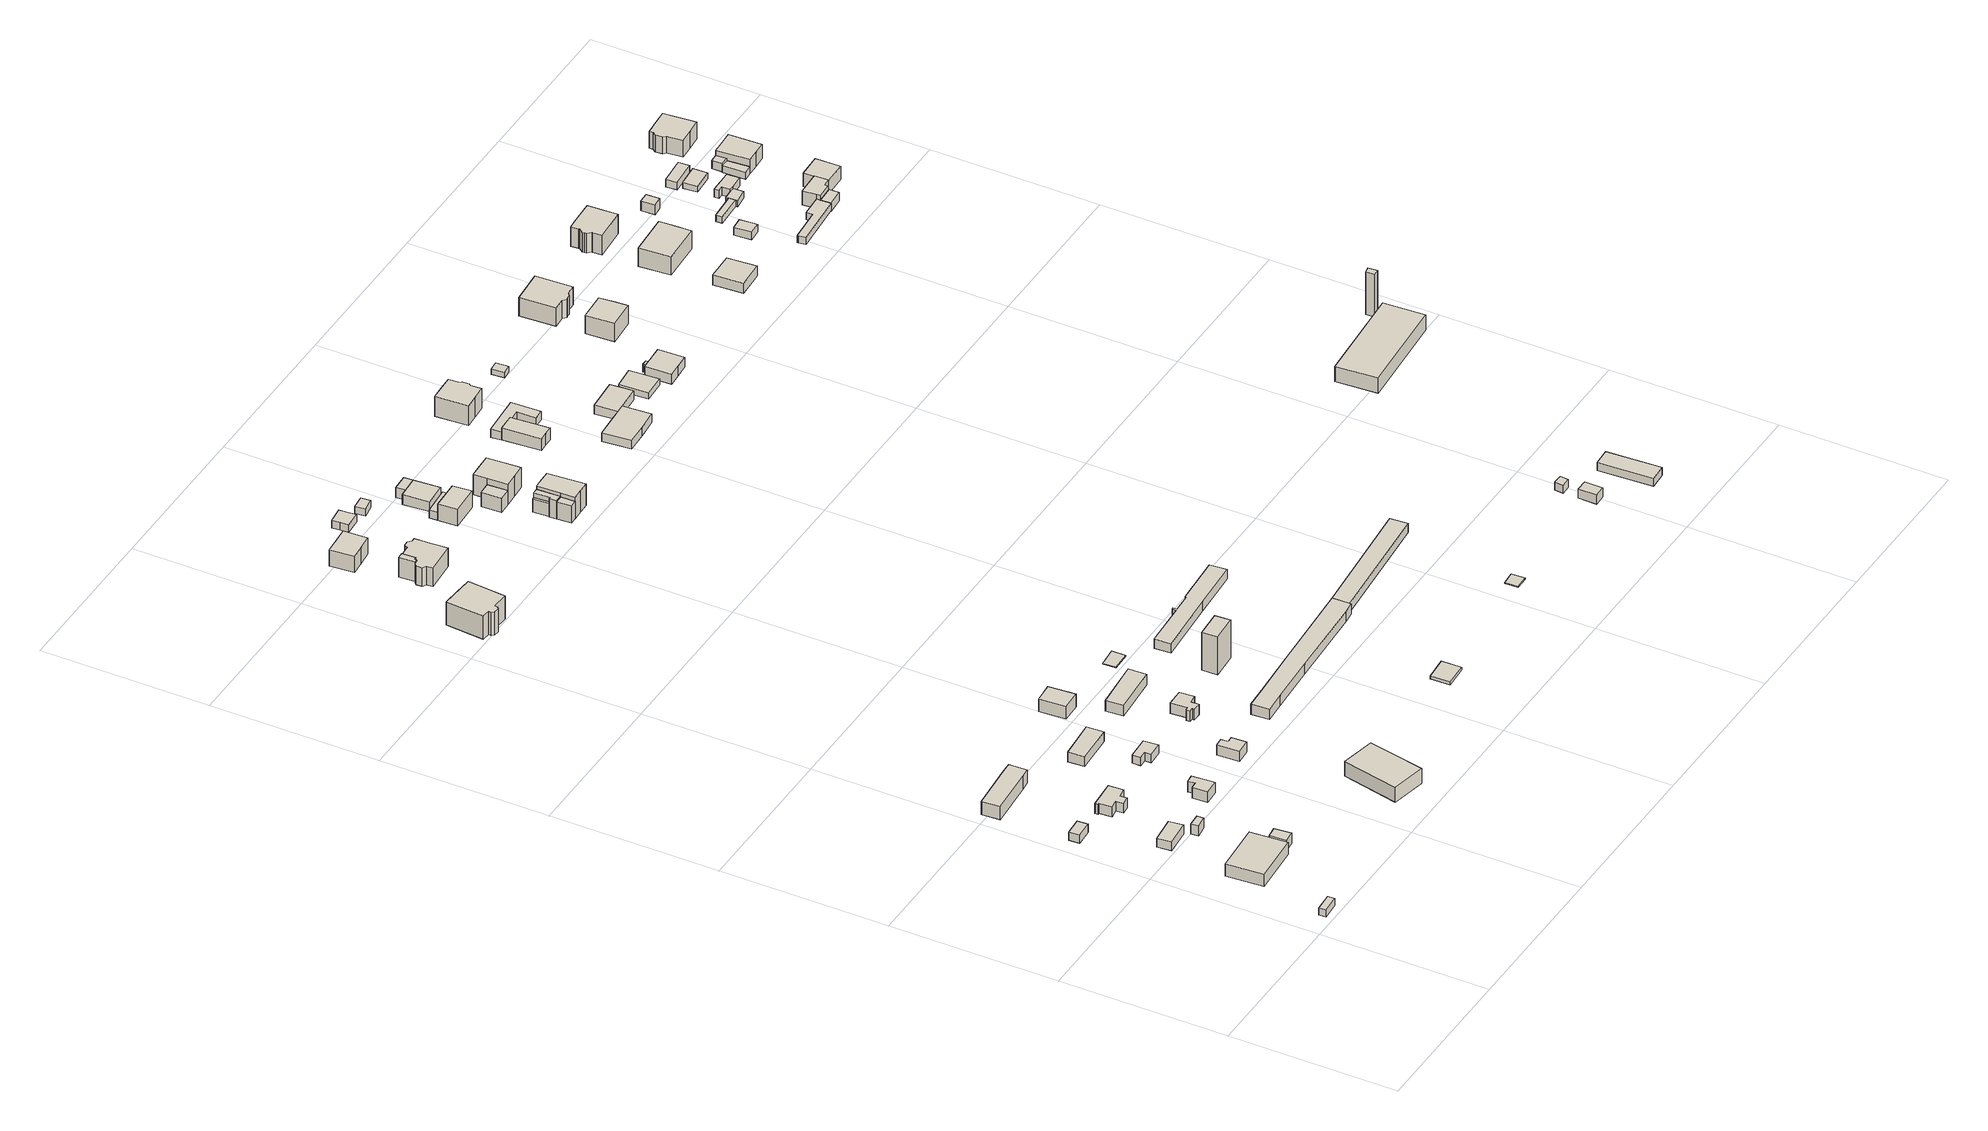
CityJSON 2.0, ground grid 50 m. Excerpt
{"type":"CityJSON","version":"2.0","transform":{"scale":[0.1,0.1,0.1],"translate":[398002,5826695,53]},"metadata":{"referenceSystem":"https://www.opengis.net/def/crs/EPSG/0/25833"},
"CityObjects":{
"building1":{"type":"Building","attributes":{"Gemeindeschluessel":"11000011","BezugspunktDach":"2200","function":"51009_1610","measuredHeight":2.29,"storeysAboveGround":0},"address":[{"country":"Germany","locality":"Berlin"}],"geometry":[{"type":"Solid","lod":"1","boundaries":[[[[0,1,2,3]],[[4,5,6,7]],[[4,7,3,2]],[[5,4,2,1]],[[6,5,1,0]],[[7,6,0,3]]]]}]},
"building2":{"type":"Building","attributes":{"Gemeindeschluessel":"11000011","BezugspunktDach":"2200","function":"31001_2143","measuredHeight":3.92,"storeysAboveGround":1},"address":[{"country":"Germany","locality":"Berlin","thoroughfareNumber":"65 (19)","thoroughfareName":"An der Margaretenhöhe"}],"geometry":[{"type":"Solid","lod":"1","boundaries":[[[[8,9,10,11]],[[12,13,14,15]],[[12,15,11,10]],[[13,12,10,9]],[[14,13,9,8]],[[15,14,8,11]]]]}]},
"building3":{"type":"Building","attributes":{"Gemeindeschluessel":"11000011","BezugspunktDach":"2200","function":"51009_1610","measuredHeight":2.66,"storeysAboveGround":0},"address":[{"country":"Germany","locality":"Berlin"}],"geometry":[{"type":"Solid","lod":"1","boundaries":[[[[16,17,18,19]],[[20,21,22,23]],[[20,23,19,18]],[[21,20,18,17]],[[22,21,17,16]],[[23,22,16,19]]]]}]},
"building4":{"type":"Building","attributes":{"Gemeindeschluessel":"11000011","BezugspunktDach":"2200","function":"31001_2000","measuredHeight":2.83,"storeysAboveGround":1},"address":[{"country":"Germany","locality":"Berlin","thoroughfareNumber":"65 (17)","thoroughfareName":"An der Margaretenhöhe"}],"geometry":[{"type":"Solid","lod":"1","boundaries":[[[[24,25,26,27]],[[28,29,30,31]],[[28,31,27,26]],[[29,28,26,25]],[[30,29,25,24]],[[31,30,24,27]]]]}]},
"building5":{"type":"Building","attributes":{"Gemeindeschluessel":"11000011","BezugspunktDach":"2200","function":"31001_2143","measuredHeight":3.33,"storeysAboveGround":1},"address":[{"country":"Germany","locality":"Berlin","thoroughfareNumber":"65 (20)","thoroughfareName":"An der Margaretenhöhe"}],"geometry":[{"type":"Solid","lod":"1","boundaries":[[[[32,33,34,35]],[[36,37,38,39]],[[36,39,35,34]],[[37,36,34,33]],[[38,37,33,32]],[[39,38,32,35]]]]}]},
"building6":{"type":"Building","attributes":{"Gemeindeschluessel":"11000011","BezugspunktDach":"2200","function":"31001_2143","measuredHeight":3.19,"storeysAboveGround":1},"address":[{"country":"Germany","locality":"Berlin","thoroughfareNumber":"65 (21)","thoroughfareName":"An der Margaretenhöhe"}],"geometry":[{"type":"Solid","lod":"1","boundaries":[[[[40,41,42,43]],[[44,45,46,47]],[[44,47,43,42]],[[45,44,42,41]],[[46,45,41,40]],[[47,46,40,43]]]]}]},
"building7":{"type":"Building","attributes":{"Gemeindeschluessel":"11000011","BezugspunktDach":"2200","function":"31001_2000","measuredHeight":5.45,"storeysAboveGround":1},"address":[{"country":"Germany","locality":"Berlin","thoroughfareNumber":"65 (10)","thoroughfareName":"An der Margaretenhöhe"}],"geometry":[{"type":"Solid","lod":"1","boundaries":[[[[48,49,50,51,52,53,54]],[[55,56,57,58,59,60,61]],[[55,61,54,53]],[[56,55,53,52]],[[57,56,52,51]],[[58,57,51,50]],[[59,58,50,49]],[[60,59,49,48]],[[61,60,48,54]]]]}]},
"building8":{"type":"Building","attributes":{"Gemeindeschluessel":"11000011","BezugspunktDach":"2200","function":"31001_2000","measuredHeight":3.28,"storeysAboveGround":1},"address":[{"country":"Germany","locality":"Berlin","thoroughfareNumber":"65 (34)","thoroughfareName":"An der Margaretenhöhe"}],"geometry":[{"type":"Solid","lod":"1","boundaries":[[[[62,63,64,65,66,67,68,69,70,71]],[[72,73,74,75,76,77,78,79,80,81]],[[72,81,71,70]],[[73,72,70,69]],[[74,73,69,68]],[[75,74,68,67]],[[76,75,67,66]],[[77,76,66,65]],[[78,77,65,64]],[[79,78,64,63]],[[80,79,63,62]],[[81,80,62,71]]]]}]},
"building9":{"type":"Building","attributes":{"Gemeindeschluessel":"11000011","BezugspunktDach":"2200","function":"31001_2000","measuredHeight":3.38,"storeysAboveGround":1},"address":[{"country":"Germany","locality":"Berlin","thoroughfareNumber":"65 (16)","thoroughfareName":"An der Margaretenhöhe"}],"geometry":[{"type":"Solid","lod":"1","boundaries":[[[[82,83,84,85,86,87]],[[88,89,90,91,92,93]],[[88,93,87,86]],[[89,88,86,85]],[[90,89,85,84]],[[91,90,84,83]],[[92,91,83,82]],[[93,92,82,87]]]]}]},
"building10":{"type":"Building","attributes":{"Gemeindeschluessel":"11000011","BezugspunktDach":"2200","function":"31001_2000","measuredHeight":3.68,"storeysAboveGround":1},"address":[{"country":"Germany","locality":"Berlin","thoroughfareNumber":"65 (11)","thoroughfareName":"An der Margaretenhöhe"}],"geometry":[{"type":"Solid","lod":"1","boundaries":[[[[94,95,96,97]],[[98,99,100,101]],[[98,101,97,96]],[[99,98,96,95]],[[100,99,95,94]],[[101,100,94,97]]]]}]},
"building11":{"type":"Building","attributes":{"Gemeindeschluessel":"11000011","BezugspunktDach":"2200","function":"31001_2000","measuredHeight":2.73,"storeysAboveGround":1},"address":[{"country":"Germany","locality":"Berlin","thoroughfareNumber":"65 (12)","thoroughfareName":"An der Margaretenhöhe"}],"geometry":[{"type":"Solid","lod":"1","boundaries":[[[[102,103,104,105,106,107]],[[108,109,110,111,112,113]],[[108,113,107,106]],[[109,108,106,105]],[[110,109,105,104]],[[111,110,104,103]],[[112,111,103,102]],[[113,112,102,107]]]]}]},
"building12":{"type":"Building","attributes":{"Gemeindeschluessel":"11000011","BezugspunktDach":"2200","function":"31001_2143","measuredHeight":4.83,"storeysAboveGround":1},"address":[{"country":"Germany","locality":"Berlin","thoroughfareNumber":"65 (24)","thoroughfareName":"An der Margaretenhöhe"}],"geometry":[{"type":"Solid","lod":"1","boundaries":[[[[114,115,116,117]],[[118,119,120,121]],[[118,121,117,116]],[[119,118,116,115]],[[120,119,115,114]],[[121,120,114,117]]]]}]},
"building13":{"type":"Building","attributes":{"Gemeindeschluessel":"11000011","BezugspunktDach":"2200","function":"31001_2000","measuredHeight":3.2,"storeysAboveGround":1},"address":[{"country":"Germany","locality":"Berlin","thoroughfareNumber":"65 (15)","thoroughfareName":"An der Margaretenhöhe"}],"geometry":[{"type":"Solid","lod":"1","boundaries":[[[[122,123,124,125,126,127]],[[128,129,130,131,132,133]],[[128,133,127,126]],[[129,128,126,125]],[[130,129,125,124]],[[131,130,124,123]],[[132,131,123,122]],[[133,132,122,127]]]]}]},
"building14":{"type":"Building","attributes":{"Gemeindeschluessel":"11000011","BezugspunktDach":"2200","function":"31001_2000","measuredHeight":4.43,"storeysAboveGround":1},"address":[{"country":"Germany","locality":"Berlin","thoroughfareNumber":"65 (9)","thoroughfareName":"An der Margaretenhöhe"}],"geometry":[{"type":"Solid","lod":"1","boundaries":[[[[134,135,136,137,138]],[[139,140,141,142,143]],[[139,143,138,137]],[[140,139,137,136]],[[141,140,136,135]],[[142,141,135,134]],[[143,142,134,138]]]]}]},
"building15":{"type":"Building","attributes":{"Gemeindeschluessel":"11000011","BezugspunktDach":"2200","function":"31001_2000","measuredHeight":3.4,"storeysAboveGround":1},"address":[{"country":"Germany","locality":"Berlin","thoroughfareNumber":"65 (7)","thoroughfareName":"An der Margaretenhöhe"}],"geometry":[{"type":"Solid","lod":"1","boundaries":[[[[144,145,146,147,148,149,150,151,152,153]],[[154,155,156,157,158,159,160,161,162,163]],[[154,163,153,152]],[[155,154,152,151]],[[156,155,151,150]],[[157,156,150,149]],[[158,157,149,148]],[[159,158,148,147]],[[160,159,147,146]],[[161,160,146,145]],[[162,161,145,144]],[[163,162,144,153]]]]}]},
"building16":{"type":"Building","attributes":{"Gemeindeschluessel":"11000011","BezugspunktDach":"2200","function":"31001_1010","measuredHeight":9.13,"storeysAboveGround":1},"address":[{"country":"Germany","locality":"Berlin","thoroughfareNumber":"28","thoroughfareName":"Astridstraße"}],"geometry":[{"type":"Solid","lod":"1","boundaries":[[[[164,165,166,167,168,169,170,171,172,173,174,175]],[[176,177,178,179,180,181,182,183,184,185,186,187]],[[176,187,175,174]],[[177,176,174,173]],[[178,177,173,172]],[[179,178,172,171]],[[180,179,171,170]],[[181,180,170,169]],[[182,181,169,168]],[[183,182,168,167]],[[184,183,167,166]],[[185,184,166,165]],[[186,185,165,164]],[[187,186,164,175]]]]}]},
"building17":{"type":"Building","attributes":{"Gemeindeschluessel":"11000011","BezugspunktDach":"2200","function":"31001_2000","measuredHeight":3.69,"storeysAboveGround":1},"address":[{"country":"Germany","locality":"Berlin","thoroughfareNumber":"65 (8)","thoroughfareName":"An der Margaretenhöhe"}],"geometry":[{"type":"Solid","lod":"1","boundaries":[[[[188,189,190,191]],[[192,193,194,195]],[[192,195,191,190]],[[193,192,190,189]],[[194,193,189,188]],[[195,194,188,191]]]]}]},
"building18":{"type":"Building","attributes":{"Gemeindeschluessel":"11000011","BezugspunktDach":"2200","function":"51009_1610","measuredHeight":6.48,"storeysAboveGround":0},"address":[{"country":"Germany","locality":"Berlin"}],"geometry":[{"type":"Solid","lod":"1","boundaries":[[[[196,197,198,199,200,201]],[[202,203,204,205,206,207]],[[202,207,201,200]],[[203,202,200,199]],[[204,203,199,198]],[[205,204,198,197]],[[206,205,197,196]],[[207,206,196,201]]]]}]},
"building19":{"type":"Building","attributes":{"Gemeindeschluessel":"11000011","BezugspunktDach":"2200","function":"31001_2000","measuredHeight":0.233,"storeysAboveGround":1},"address":[{"country":"Germany","locality":"Berlin","thoroughfareNumber":"65 (14)","thoroughfareName":"An der Margaretenhöhe"}],"geometry":[{"type":"Solid","lod":"1","boundaries":[[[[208,209,210,211]],[[212,213,214,215]],[[212,215,211,210]],[[213,212,210,209]],[[214,213,209,208]],[[215,214,208,211]]]]}]},
"building20":{"type":"Building","attributes":{"Gemeindeschluessel":"11000011","BezugspunktDach":"2200","function":"31001_1010","measuredHeight":8.65,"storeysAboveGround":1},"address":[{"country":"Germany","locality":"Berlin","thoroughfareNumber":"26","thoroughfareName":"Astridstraße"}],"geometry":[{"type":"Solid","lod":"1","boundaries":[[[[216,217,218,219,220,221,222,223,224,225,226,227,228,229,230,231,232]],[[233,206,205,204,203,202,234,235,236,237,238,239,240,241,242,243,244]],[[233,244,232,231]],[[206,233,231,230]],[[205,206,230,229]],[[204,205,229,228]],[[203,204,228,227]],[[202,203,227,226]],[[234,202,226,225]],[[235,234,225,224]],[[236,235,224,223]],[[237,236,223,222]],[[238,237,222,221]],[[239,238,221,220]],[[240,239,220,219]],[[241,240,219,218]],[[242,241,218,217]],[[243,242,217,216]],[[244,243,216,232]]]]}]},
"building21":{"type":"Building","attributes":{"Gemeindeschluessel":"11000011","BezugspunktDach":"2200","function":"31001_1010","measuredHeight":5.72,"storeysAboveGround":1},"address":[{"country":"Germany","locality":"Berlin","thoroughfareNumber":"24","thoroughfareName":"Astridstraße"}],"geometry":[{"type":"Solid","lod":"1","boundaries":[[[[245,246,247,248,249,250]],[[251,252,253,254,255,256]],[[251,256,250,249]],[[252,251,249,248]],[[253,252,248,247]],[[254,253,247,246]],[[255,254,246,245]],[[256,255,245,250]]]]}]},
"building22":{"type":"Building","attributes":{"Gemeindeschluessel":"11000011","BezugspunktDach":"2200","function":"31001_2000","measuredHeight":12.19,"storeysAboveGround":1},"address":[{"country":"Germany","locality":"Berlin","thoroughfareNumber":"65 (6)","thoroughfareName":"An der Margaretenhöhe"}],"geometry":[{"type":"Solid","lod":"1","boundaries":[[[[257,258,259,260]],[[261,262,263,264]],[[261,264,260,259]],[[262,261,259,258]],[[263,262,258,257]],[[264,263,257,260]]]]}]},
"building23":{"type":"Building","attributes":{"Gemeindeschluessel":"11000011","BezugspunktDach":"2200","function":"31001_2000","measuredHeight":3.26,"storeysAboveGround":1},"address":[{"country":"Germany","locality":"Berlin","thoroughfareNumber":"65 (2)","thoroughfareName":"An der Margaretenhöhe"}],"geometry":[{"type":"Solid","lod":"1","boundaries":[[[[265,266,267,268,269,270,271,272,273,274]],[[275,276,277,278,279,280,281,282,283,284]],[[275,284,274,273]],[[276,275,273,272]],[[277,276,272,271]],[[278,277,271,270]],[[279,278,270,269]],[[280,279,269,268]],[[281,280,268,267]],[[282,281,267,266]],[[283,282,266,265]],[[284,283,265,274]]]]}]},
"building24":{"type":"Building","attributes":{"Gemeindeschluessel":"11000011","BezugspunktDach":"2200","function":"31001_2000","measuredHeight":0.893,"storeysAboveGround":1},"address":[{"country":"Germany","locality":"Berlin","thoroughfareNumber":"65 (28)","thoroughfareName":"An der Margaretenhöhe"}],"geometry":[{"type":"Solid","lod":"1","boundaries":[[[[285,286,287,288]],[[289,290,291,292]],[[289,292,288,287]],[[290,289,287,286]],[[291,290,286,285]],[[292,291,285,288]]]]}]},
"building25":{"type":"Building","attributes":{"Gemeindeschluessel":"11000011","BezugspunktDach":"2200","function":"31001_2000","measuredHeight":2.91,"storeysAboveGround":1},"address":[{"country":"Germany","locality":"Berlin","thoroughfareNumber":"24 (1)","thoroughfareName":"Astridstraße"}],"geometry":[{"type":"Solid","lod":"1","boundaries":[[[[293,294,295,296,297,298]],[[299,300,301,302,303,304]],[[299,304,298,297]],[[300,299,297,296]],[[301,300,296,295]],[[302,301,295,294]],[[303,302,294,293]],[[304,303,293,298]]]]}]},
"building26":{"type":"Building","attributes":{"Gemeindeschluessel":"11000011","BezugspunktDach":"2200","function":"31001_2000","measuredHeight":2.97,"storeysAboveGround":1},"address":[{"country":"Germany","locality":"Berlin","thoroughfareNumber":"65 (5)","thoroughfareName":"An der Margaretenhöhe"}],"geometry":[{"type":"Solid","lod":"1","boundaries":[[[[305,306,307,308,309,310,311,312,313,314,315]],[[316,317,318,319,320,321,322,323,324,325,326]],[[316,326,315,314]],[[317,316,314,313]],[[318,317,313,312]],[[319,318,312,311]],[[320,319,311,310]],[[321,320,310,309]],[[322,321,309,308]],[[323,322,308,307]],[[324,323,307,306]],[[325,324,306,305]],[[326,325,305,315]]]]}]},
"building27":{"type":"Building","attributes":{"Gemeindeschluessel":"11000011","BezugspunktDach":"2200","function":"31001_2000","measuredHeight":2.37,"storeysAboveGround":1},"address":[{"country":"Germany","locality":"Berlin","thoroughfareNumber":"7 (1)","thoroughfareName":"Ricardastraße"}],"geometry":[{"type":"Solid","lod":"1","boundaries":[[[[327,328,329,330]],[[331,332,333,334]],[[331,334,330,329]],[[332,331,329,328]],[[333,332,328,327]],[[334,333,327,330]]]]}]},
"building28":{"type":"Building","attributes":{"Gemeindeschluessel":"11000011","BezugspunktDach":"2200","function":"31001_2463","measuredHeight":6.3,"storeysAboveGround":1},"address":[{"country":"Germany","locality":"Berlin","thoroughfareNumber":"9 (1)","thoroughfareName":"Ricardastraße"}],"geometry":[{"type":"Solid","lod":"1","boundaries":[[[[335,336,337,338]],[[339,340,341,342]],[[339,342,338,337]],[[340,339,337,336]],[[341,340,336,335]],[[342,341,335,338]]]]}]},
"building29":{"type":"Building","attributes":{"Gemeindeschluessel":"11000011","BezugspunktDach":"2200","function":"51009_1610","measuredHeight":2.48,"storeysAboveGround":0},"address":[{"country":"Germany","locality":"Berlin"}],"geometry":[{"type":"Solid","lod":"1","boundaries":[[[[343,344,345,346]],[[347,339,342,348]],[[347,348,346,345]],[[339,347,345,344]],[[342,339,344,343]],[[348,342,343,346]]]]}]},
"building30":{"type":"Building","attributes":{"Gemeindeschluessel":"11000011","BezugspunktDach":"2200","function":"51009_1610","measuredHeight":5.48,"storeysAboveGround":0},"address":[{"country":"Germany","locality":"Berlin"}],"geometry":[{"type":"Solid","lod":"1","boundaries":[[[[349,350,351,352,353]],[[354,355,356,357,358]],[[354,358,353,352]],[[355,354,352,351]],[[356,355,351,350]],[[357,356,350,349]],[[358,357,349,353]]]]}]},
"building31":{"type":"Building","attributes":{"Gemeindeschluessel":"11000011","BezugspunktDach":"2200","function":"31001_1000","measuredHeight":3.17,"storeysAboveGround":1},"address":[{"country":"Germany","locality":"Berlin","thoroughfareNumber":"7","thoroughfareName":"Ricardastraße"}],"geometry":[{"type":"Solid","lod":"1","boundaries":[[[[359,360,361,362,363]],[[364,365,366,367,368]],[[364,368,363,362]],[[365,364,362,361]],[[366,365,361,360]],[[367,366,360,359]],[[368,367,359,363]]]]}]},
"building32":{"type":"Building","attributes":{"Gemeindeschluessel":"11000011","BezugspunktDach":"2200","function":"51009_1610","measuredHeight":4.32,"storeysAboveGround":0},"address":[{"country":"Germany","locality":"Berlin"}],"geometry":[{"type":"Solid","lod":"1","boundaries":[[[[369,370,371,372]],[[373,374,375,376]],[[373,376,372,371]],[[374,373,371,370]],[[375,374,370,369]],[[376,375,369,372]]]]}]},
"building33":{"type":"Building","attributes":{"Gemeindeschluessel":"11000011","BezugspunktDach":"2200","function":"51009_1610","measuredHeight":3.17,"storeysAboveGround":0},"address":[{"country":"Germany","locality":"Berlin"}],"geometry":[{"type":"Solid","lod":"1","boundaries":[[[[362,361,377,378]],[[379,365,364,380]],[[379,380,378,377]],[[365,379,377,361]],[[364,365,361,362]],[[380,364,362,378]]]]}]},
"building34":{"type":"Building","attributes":{"Gemeindeschluessel":"11000011","function":"31001_1010"},"address":[{"country":"Germany","locality":"Berlin","thoroughfareNumber":"11","thoroughfareName":"Ricardastraße"}],"children":["building34-1","building34-2"]},
"building34-1":{"type":"BuildingPart","attributes":{"BezugspunktDach":"2200","measuredHeight":8.09,"storeysAboveGround":1},"parents":["building34"],"geometry":[{"type":"MultiSurface","lod":"1","boundaries":[[[381,382,383,384,385,386,387]],[[388,389,390,391,392,393,394]],[[388,394,387,386]],[[389,388,386,385]],[[390,389,385,384]],[[391,390,384,383]],[[392,391,383,382]],[[393,392,382,381]],[[395,396,381,387]],[[394,393,396,395]]]}]},
"building34-2":{"type":"BuildingPart","attributes":{"BezugspunktDach":"2200","measuredHeight":5.93,"storeysAboveGround":1},"parents":["building34"],"geometry":[{"type":"Solid","lod":"1","boundaries":[[[[397,398,396,395,399,400,401]],[[402,403,394,393,404,405,406]],[[402,406,401,400]],[[403,402,400,399]],[[394,403,399,395]],[[404,393,396,398]],[[405,404,398,397]],[[406,405,397,401]],[[394,395,396,393]]]]}]},
"building35":{"type":"Building","attributes":{"Gemeindeschluessel":"11000011","function":"31001_1010"},"address":[{"country":"Germany","locality":"Berlin","thoroughfareNumber":"9","thoroughfareName":"Ricardastraße"}],"children":["building35-1","building35-2"]},
"building35-1":{"type":"BuildingPart","attributes":{"BezugspunktDach":"2200","measuredHeight":8.34,"storeysAboveGround":1},"parents":["building35"],"geometry":[{"type":"MultiSurface","lod":"1","boundaries":[[[407,408,409,410,411,412,413]],[[414,415,416,417,418,419,420]],[[414,420,413,412]],[[415,414,412,411]],[[416,415,411,410]],[[417,416,410,409]],[[418,417,409,408]],[[421,422,408,407]],[[420,419,407,413]],[[419,418,422,421]]]}]},
"building35-2":{"type":"BuildingPart","attributes":{"BezugspunktDach":"2200","measuredHeight":4.53,"storeysAboveGround":1},"parents":["building35"],"geometry":[{"type":"Solid","lod":"1","boundaries":[[[[423,422,421,424]],[[419,418,425,426]],[[419,426,424,421]],[[425,418,422,423]],[[426,425,423,424]],[[419,421,422,418]]]]}]},
"building36":{"type":"Building","attributes":{"Gemeindeschluessel":"11000011","BezugspunktDach":"2200","function":"31001_2000","measuredHeight":2.92,"storeysAboveGround":1},"address":[{"country":"Germany","locality":"Berlin","thoroughfareNumber":"65 (1)","thoroughfareName":"An der Margaretenhöhe"}],"geometry":[{"type":"Solid","lod":"1","boundaries":[[[[270,427,428,271]],[[429,430,431,432]],[[429,432,271,428]],[[430,429,428,427]],[[431,430,427,270]],[[432,431,270,271]]]]}]},
"building37":{"type":"Building","attributes":{"Gemeindeschluessel":"11000011","BezugspunktDach":"2200","function":"31001_2000","measuredHeight":0.405,"storeysAboveGround":1},"address":[{"country":"Germany","locality":"Berlin","thoroughfareNumber":"65 (29)","thoroughfareName":"An der Margaretenhöhe"}],"geometry":[{"type":"Solid","lod":"1","boundaries":[[[[433,434,435,436]],[[437,438,439,440]],[[437,440,436,435]],[[438,437,435,434]],[[439,438,434,433]],[[440,439,433,436]]]]}]},
"building38":{"type":"Building","attributes":{"Gemeindeschluessel":"11000011","BezugspunktDach":"2200","function":"31001_1010","measuredHeight":4.82,"storeysAboveGround":1},"address":[{"country":"Germany","locality":"Berlin","thoroughfareNumber":"10","thoroughfareName":"Ricardastraße"}],"geometry":[{"type":"Solid","lod":"1","boundaries":[[[[441,442,443,444,445,446]],[[447,448,449,450,451,452]],[[447,452,446,445]],[[448,447,445,444]],[[449,448,444,443]],[[450,449,443,442]],[[451,450,442,441]],[[452,451,441,446]]]]}]},
"building39":{"type":"Building","attributes":{"Gemeindeschluessel":"11000011","BezugspunktDach":"2200","function":"31001_2143","measuredHeight":2.63,"storeysAboveGround":1},"address":[{"country":"Germany","locality":"Berlin","thoroughfareNumber":"10 (1)","thoroughfareName":"Ricardastraße"}],"geometry":[{"type":"Solid","lod":"1","boundaries":[[[[453,454,455,456,457,458,459]],[[460,461,462,463,464,465,466]],[[460,466,459,458]],[[461,460,458,457]],[[462,461,457,456]],[[463,462,456,455]],[[464,463,455,454]],[[465,464,454,453]],[[466,465,453,459]]]]}]},
"building40":{"type":"Building","attributes":{"Gemeindeschluessel":"11000011","BezugspunktDach":"2200","function":"31001_1010","measuredHeight":8.37,"storeysAboveGround":1},"address":[{"country":"Germany","locality":"Berlin","thoroughfareNumber":"8","thoroughfareName":"Ricardastraße"}],"geometry":[{"type":"Solid","lod":"1","boundaries":[[[[467,468,469,470,471,472,473,474,475,476]],[[477,478,479,480,481,482,483,484,485,486]],[[477,486,476,475]],[[478,477,475,474]],[[479,478,474,473]],[[480,479,473,472]],[[481,480,472,471]],[[482,481,471,470]],[[483,482,470,469]],[[484,483,469,468]],[[485,484,468,467]],[[486,485,467,476]]]]}]},
"building41":{"type":"Building","attributes":{"Gemeindeschluessel":"11000011","BezugspunktDach":"2200","function":"31001_1010","measuredHeight":3.71,"storeysAboveGround":2},"address":[{"country":"Germany","locality":"Berlin","thoroughfareNumber":"12","thoroughfareName":"Ricardastraße"}],"geometry":[{"type":"Solid","lod":"1","boundaries":[[[[487,488,489,490,491,492,493]],[[494,495,496,497,498,499,500]],[[494,500,493,492]],[[495,494,492,491]],[[496,495,491,490]],[[497,496,490,489]],[[498,497,489,488]],[[499,498,488,487]],[[500,499,487,493]]]]}]},
"building42":{"type":"Building","attributes":{"Gemeindeschluessel":"11000011","BezugspunktDach":"2200","function":"31001_2143","measuredHeight":3.85,"storeysAboveGround":1},"address":[{"country":"Germany","locality":"Berlin","thoroughfareNumber":"12 (1)","thoroughfareName":"Ricardastraße"}],"geometry":[{"type":"Solid","lod":"1","boundaries":[[[[491,490,501,502,503,504]],[[505,506,507,508,509,510]],[[505,510,504,503]],[[506,505,503,502]],[[507,506,502,501]],[[508,507,501,490]],[[509,508,490,491]],[[510,509,491,504]]]]}]},
"building43":{"type":"Building","attributes":{"Gemeindeschluessel":"11000011","BezugspunktDach":"2200","function":"31001_1313","measuredHeight":1.89,"storeysAboveGround":1},"address":[{"country":"Germany","locality":"Berlin","thoroughfareNumber":"8 (1)","thoroughfareName":"Ricardastraße"}],"geometry":[{"type":"Solid","lod":"1","boundaries":[[[[511,512,513,514]],[[515,516,517,518]],[[515,518,514,513]],[[516,515,513,512]],[[517,516,512,511]],[[518,517,511,514]]]]}]},
"building44":{"type":"Building","attributes":{"Gemeindeschluessel":"11000011","BezugspunktDach":"2200","function":"31001_2143","measuredHeight":1.96,"storeysAboveGround":1},"address":[{"country":"Germany","locality":"Berlin","thoroughfareNumber":"11 (1)","thoroughfareName":"Helminestraße"}],"geometry":[{"type":"Solid","lod":"1","boundaries":[[[[519,520,521,522]],[[523,524,525,526]],[[523,526,522,521]],[[524,523,521,520]],[[525,524,520,519]],[[526,525,519,522]]]]}]},
"building45":{"type":"Building","attributes":{"Gemeindeschluessel":"11000011","BezugspunktDach":"2200","function":"31001_2000","measuredHeight":3,"storeysAboveGround":1},"address":[{"country":"Germany","locality":"Berlin","thoroughfareNumber":"65 (30)","thoroughfareName":"An der Margaretenhöhe"}],"geometry":[{"type":"MultiSurface","lod":"1","boundaries":[[[527,528,529,530]],[[531,532,533,534]],[[531,534,530,529]],[[532,529,528]],[[533,532,528,527]],[[534,533,527,530]]]}]},
"building46":{"type":"Building","attributes":{"Gemeindeschluessel":"11000011","BezugspunktDach":"2200","function":"31001_2000","measuredHeight":2.62,"storeysAboveGround":1},"address":[{"country":"Germany","locality":"Berlin","thoroughfareNumber":"65 (31)","thoroughfareName":"An der Margaretenhöhe"}],"geometry":[{"type":"Solid","lod":"1","boundaries":[[[[535,536,537,538]],[[539,540,541,542]],[[539,542,538,537]],[[540,539,537,536]],[[541,540,536,535]],[[542,541,535,538]]]]}]},
"building47":{"type":"Building","attributes":{"Gemeindeschluessel":"11000011","BezugspunktDach":"2200","function":"51009_1610","measuredHeight":2.46,"storeysAboveGround":0},"address":[{"country":"Germany","locality":"Berlin"}],"geometry":[{"type":"Solid","lod":"1","boundaries":[[[[543,544,545,546]],[[547,548,549,550]],[[547,550,546,545]],[[548,547,545,544]],[[549,548,544,543]],[[550,549,543,546]]]]}]},
"building48":{"type":"Building","attributes":{"Gemeindeschluessel":"11000011","BezugspunktDach":"2200","function":"31001_1010","measuredHeight":3.82,"storeysAboveGround":1},"address":[{"country":"Germany","locality":"Berlin","thoroughfareNumber":"11","thoroughfareName":"Helminestraße"}],"geometry":[{"type":"Solid","lod":"1","boundaries":[[[[551,552,553,554,555,556,557,558]],[[559,560,561,562,563,564,565,566]],[[559,566,558,557]],[[560,559,557,556]],[[561,560,556,555]],[[562,561,555,554]],[[563,562,554,553]],[[564,563,553,552]],[[565,564,552,551]],[[566,565,551,558]]]]}]},
"building49":{"type":"Building","attributes":{"Gemeindeschluessel":"11000011","BezugspunktDach":"2200","function":"31001_2000","measuredHeight":2.63,"storeysAboveGround":1},"address":[{"country":"Germany","locality":"Berlin","thoroughfareNumber":"65 (26)","thoroughfareName":"An der Margaretenhöhe"}],"geometry":[{"type":"Solid","lod":"1","boundaries":[[[[567,568,569,570]],[[571,572,573,574]],[[571,574,570,569]],[[572,571,569,568]],[[573,572,568,567]],[[574,573,567,570]]]]}]},
"building50":{"type":"Building","attributes":{"Gemeindeschluessel":"11000011","BezugspunktDach":"2200","function":"31001_1010","measuredHeight":7.79,"storeysAboveGround":1},"address":[{"country":"Germany","locality":"Berlin","thoroughfareNumber":"9","thoroughfareName":"Helminestraße"}],"geometry":[{"type":"Solid","lod":"1","boundaries":[[[[575,576,577,578,579]],[[580,581,582,583,584]],[[580,584,579,578]],[[581,580,578,577]],[[582,581,577,576]],[[583,582,576,575]],[[584,583,575,579]]]]}]},
"building51":{"type":"Building","attributes":{"Gemeindeschluessel":"11000011","BezugspunktDach":"2200","function":"31001_1010","measuredHeight":8.05,"storeysAboveGround":1},"address":[{"country":"Germany","locality":"Berlin","thoroughfareNumber":"7","thoroughfareName":"Helminestraße"}],"geometry":[{"type":"Solid","lod":"1","boundaries":[[[[585,586,587,588,589,590,591,592,593,594]],[[595,596,597,598,599,600,601,602,603,604]],[[595,604,594,593]],[[596,595,593,592]],[[597,596,592,591]],[[598,597,591,590]],[[599,598,590,589]],[[600,599,589,588]],[[601,600,588,587]],[[602,601,587,586]],[[603,602,586,585]],[[604,603,585,594]]]]}]},
"building52":{"type":"Building","attributes":{"Gemeindeschluessel":"11000011","BezugspunktDach":"2200","function":"31001_2143","measuredHeight":4.89,"storeysAboveGround":1},"address":[{"country":"Germany","locality":"Berlin","thoroughfareNumber":"65","thoroughfareName":"An der Margaretenhöhe"}],"geometry":[{"type":"Solid","lod":"1","boundaries":[[[[605,606,607,608]],[[609,610,611,612]],[[609,612,608,607]],[[610,609,607,606]],[[611,610,606,605]],[[612,611,605,608]]]]}]},
"building53":{"type":"Building","attributes":{"Gemeindeschluessel":"11000011","BezugspunktDach":"2200","function":"31001_1010","measuredHeight":3.19,"storeysAboveGround":1},"address":[{"country":"Germany","locality":"Berlin","thoroughfareNumber":"12","thoroughfareName":"Helminestraße"}],"geometry":[{"type":"Solid","lod":"1","boundaries":[[[[613,614,615,616]],[[617,618,619,620]],[[617,620,616,615]],[[618,617,615,614]],[[619,618,614,613]],[[620,619,613,616]]]]}]},
"building54":{"type":"Building","attributes":{"Gemeindeschluessel":"11000011","BezugspunktDach":"2200","function":"31001_1010","measuredHeight":6.32,"storeysAboveGround":1},"address":[{"country":"Germany","locality":"Berlin","thoroughfareNumber":"10","thoroughfareName":"Helminestraße"}],"geometry":[{"type":"Solid","lod":"1","boundaries":[[[[621,622,623,624,625]],[[626,627,628,629,630]],[[626,630,625,624]],[[627,626,624,623]],[[628,627,623,622]],[[629,628,622,621]],[[630,629,621,625]]]]}]},
"building55":{"type":"Building","attributes":{"Gemeindeschluessel":"11000011","BezugspunktDach":"2200","function":"31001_1010","measuredHeight":8.12,"storeysAboveGround":1},"address":[{"country":"Germany","locality":"Berlin","thoroughfareNumber":"8","thoroughfareName":"Helminestraße"}],"geometry":[{"type":"Solid","lod":"1","boundaries":[[[[631,632,633,634,635,636,637,638,639,640,641,642,643,644]],[[645,646,647,648,649,650,651,652,653,654,655,656,657,658]],[[645,658,644,643]],[[646,645,643,642]],[[647,646,642,641]],[[648,647,641,640]],[[649,648,640,639]],[[650,649,639,638]],[[651,650,638,637]],[[652,651,637,636]],[[653,652,636,635]],[[654,653,635,634]],[[655,654,634,633]],[[656,655,633,632]],[[657,656,632,631]],[[658,657,631,644]]]]}]},
"building56":{"type":"Building","attributes":{"Gemeindeschluessel":"11000011","BezugspunktDach":"2200","function":"31001_2000","measuredHeight":13.71,"storeysAboveGround":1},"address":[{"country":"Germany","locality":"Berlin","thoroughfareNumber":"65 (13)","thoroughfareName":"An der Margaretenhöhe"}],"geometry":[{"type":"Solid","lod":"1","boundaries":[[[[659,660,661,662]],[[663,664,665,666]],[[663,666,662,661]],[[664,663,661,660]],[[665,664,660,659]],[[666,665,659,662]]]]}]},
"building57":{"type":"Building","attributes":{"Gemeindeschluessel":"11000011","BezugspunktDach":"2200","function":"31001_2463","measuredHeight":2.44,"storeysAboveGround":1},"address":[{"country":"Germany","locality":"Berlin","thoroughfareNumber":"12 (1)","thoroughfareName":"Helminestraße"}],"geometry":[{"type":"Solid","lod":"1","boundaries":[[[[667,668,669,670]],[[671,672,673,674]],[[671,674,670,669]],[[672,671,669,668]],[[673,672,668,667]],[[674,673,667,670]]]]}]},
"building58":{"type":"Building","attributes":{"Gemeindeschluessel":"11000011","BezugspunktDach":"2200","function":"31001_1313","measuredHeight":3.13,"storeysAboveGround":1},"address":[{"country":"Germany","locality":"Berlin","thoroughfareNumber":"8 (1)","thoroughfareName":"Helminestraße"}],"geometry":[{"type":"Solid","lod":"1","boundaries":[[[[675,676,677,678]],[[679,680,681,682]],[[679,682,678,677]],[[680,679,677,676]],[[681,680,676,675]],[[682,681,675,678]]]]}]},
"building59":{"type":"Building","attributes":{"Gemeindeschluessel":"11000011","function":"31001_2463"},"address":[{"country":"Germany","locality":"Berlin","thoroughfareNumber":"31 (1)","thoroughfareName":"An der Margaretenhöhe"}],"children":["building59-1","building59-2"]},
"building59-1":{"type":"BuildingPart","attributes":{"BezugspunktDach":"2200","measuredHeight":2.38,"storeysAboveGround":1},"parents":["building59"],"geometry":[{"type":"Solid","lod":"1","boundaries":[[[[683,684,685,686,687,688,689,690]],[[691,692,693,694,695,696,697,698]],[[691,698,690,689]],[[692,691,689,688]],[[693,692,688,687]],[[694,693,687,686]],[[696,695,685,684]],[[697,696,684,683]],[[698,697,683,690]],[[695,694,686,685]]]]}]},
"building59-2":{"type":"BuildingPart","attributes":{"BezugspunktDach":"2200","measuredHeight":3.16,"storeysAboveGround":1},"parents":["building59"],"geometry":[{"type":"MultiSurface","lod":"1","boundaries":[[[699,700,701,702,703]],[[704,705,706,707,708]],[[704,708,703,702]],[[705,704,702,701]],[[706,705,701,700]],[[707,706,700,699]],[[686,685,699,703]],[[708,707,709,695,694]],[[694,695,709,685,686]]]}]},
"building60":{"type":"Building","attributes":{"Gemeindeschluessel":"11000011","function":"31001_2143"},"address":[{"country":"Germany","locality":"Berlin","thoroughfareNumber":"29 (1)","thoroughfareName":"An der Margaretenhöhe"}],"children":["building60-1","building60-2","building60-3"]},
"building60-1":{"type":"BuildingPart","attributes":{"BezugspunktDach":"2200","measuredHeight":2.6,"storeysAboveGround":1},"parents":["building60"],"geometry":[{"type":"MultiSurface","lod":"1","boundaries":[[[710,711,712,713,714,715,716]],[[717,718,719,720,721,722,723]],[[717,723,716,715]],[[718,717,715,714]],[[724,719,718,714,713]],[[725,724,713,712]],[[721,720,712,711]],[[722,721,711,710]],[[723,722,710,716]]]}]},
"building60-2":{"type":"BuildingPart","attributes":{"BezugspunktDach":"2200","measuredHeight":1.98,"storeysAboveGround":1},"parents":["building60"],"geometry":[{"type":"Solid","lod":"1","boundaries":[[[[726,727,728,729,724,725,730]],[[720,719,731,732,733,734,735]],[[720,735,730,725]],[[731,719,724,729]],[[732,731,729,728]],[[733,732,728,727]],[[735,734,726,730]],[[719,720,725,724]],[[733,727,726,734]]]]}]},
"building60-3":{"type":"BuildingPart","attributes":{"BezugspunktDach":"2200","measuredHeight":2.04,"storeysAboveGround":1},"parents":["building60"],"geometry":[{"type":"Solid","lod":"1","boundaries":[[[[736,737,738,739]],[[734,733,740,741]],[[734,741,739,738]],[[733,727,726,734,738,737]],[[740,733,737,736]],[[741,740,736,739]],[[734,726,727,733]]]]}]},
"building61":{"type":"Building","attributes":{"Gemeindeschluessel":"11000011","BezugspunktDach":"2200","function":"31001_2463","measuredHeight":1.89,"storeysAboveGround":1},"address":[{"country":"Germany","locality":"Berlin","thoroughfareNumber":"29 (2)","thoroughfareName":"An der Margaretenhöhe"}],"geometry":[{"type":"Solid","lod":"1","boundaries":[[[[742,743,744,745]],[[746,747,748,749]],[[746,749,745,744]],[[747,746,744,743]],[[748,747,743,742]],[[749,748,742,745]]]]}]},
"building62":{"type":"Building","attributes":{"Gemeindeschluessel":"11000011","BezugspunktDach":"2200","function":"31001_2463","measuredHeight":2.45,"storeysAboveGround":1},"address":[{"country":"Germany","locality":"Berlin","thoroughfareNumber":"27 (1)","thoroughfareName":"An der Margaretenhöhe"}],"geometry":[{"type":"Solid","lod":"1","boundaries":[[[[750,751,752,753]],[[754,755,756,757]],[[754,757,753,752]],[[755,754,752,751]],[[756,755,751,750]],[[757,756,750,753]]]]}]},
"building63":{"type":"Building","attributes":{"Gemeindeschluessel":"11000011","function":"31001_1010"},"address":[{"country":"Germany","locality":"Berlin","thoroughfareNumber":"31","thoroughfareName":"An der Margaretenhöhe"}],"children":["building63-1","building63-2"]},
"building63-1":{"type":"BuildingPart","attributes":{"BezugspunktDach":"2200","measuredHeight":5.38,"storeysAboveGround":2},"parents":["building63"],"geometry":[{"type":"Solid","lod":"1","boundaries":[[[[758,759,760,761,762]],[[763,764,765,766,767]],[[763,767,762,761]],[[764,763,761,760]],[[765,764,760,759]],[[767,766,758,762]],[[766,765,759,758]]]]}]},
"building63-2":{"type":"BuildingPart","attributes":{"BezugspunktDach":"2200","measuredHeight":4.47,"storeysAboveGround":2},"parents":["building63"],"geometry":[{"type":"Solid","lod":"1","boundaries":[[[[768,769,770,771,772,773,774]],[[766,765,775,776,777,778,779]],[[766,779,774,773]],[[765,766,773,772],[765,759,758,766]],[[775,765,772,771]],[[776,775,771,770]],[[777,776,770,769]],[[778,777,769,768]],[[779,778,768,774]],[[759,765,766,758]]]]}]},
"building64":{"type":"Building","attributes":{"Gemeindeschluessel":"11000011","BezugspunktDach":"2200","function":"51009_1610","measuredHeight":2.66,"storeysAboveGround":0},"address":[{"country":"Germany","locality":"Berlin"}],"geometry":[{"type":"Solid","lod":"1","boundaries":[[[[780,781,782,783]],[[784,785,786,787]],[[784,787,783,782]],[[785,784,782,781]],[[786,785,781,780]],[[787,786,780,783]]]]}]},
"building65":{"type":"Building","attributes":{"Gemeindeschluessel":"11000011","function":"31001_1010"},"address":[{"country":"Germany","locality":"Berlin","thoroughfareNumber":"29","thoroughfareName":"An der Margaretenhöhe"}],"children":["building65-1","building65-2"]},
"building65-1":{"type":"BuildingPart","attributes":{"BezugspunktDach":"2200","measuredHeight":6.87,"storeysAboveGround":2},"parents":["building65"],"geometry":[{"type":"Solid","lod":"1","boundaries":[[[[788,789,790,791,792,793]],[[794,795,796,797,798,799]],[[794,799,793,792]],[[795,794,792,791]],[[796,795,791,790]],[[797,796,790,789]],[[798,797,789,788]],[[799,798,788,793],[800,801,802,798]],[[801,800,798,802]]]]}]},
"building65-2":{"type":"BuildingPart","attributes":{"BezugspunktDach":"2200","measuredHeight":2.3,"storeysAboveGround":2},"parents":["building65"],"geometry":[{"type":"Solid","lod":"1","boundaries":[[[[803,802,801,804]],[[800,798,805,806]],[[800,806,804,801]],[[805,798,802,803]],[[806,805,803,804]],[[798,800,801,802]]]]}]},
"building66":{"type":"Building","attributes":{"Gemeindeschluessel":"11000011","BezugspunktDach":"2200","function":"31001_1010","measuredHeight":7.75,"storeysAboveGround":1},"address":[{"country":"Germany","locality":"Berlin","thoroughfareNumber":"27","thoroughfareName":"An der Margaretenhöhe"}],"geometry":[{"type":"Solid","lod":"1","boundaries":[[[[807,808,809,810,811,812,813,814,815,816]],[[817,818,819,820,821,822,823,824,825,826]],[[817,826,816,815]],[[818,817,815,814]],[[819,818,814,813]],[[820,819,813,812]],[[821,820,812,811]],[[822,821,811,810]],[[823,822,810,809]],[[824,823,809,808]],[[825,824,808,807]],[[826,825,807,816]]]]}]}
},
"vertices":[
[37,1,59],[92,5,59],[91,26,59],[36,22,59],[91,26,36],[92,5,36],[37,1,36],[36,22,36],
[77,205,75],[229,216,75],[220,327,75],[69,316,75],[220,327,36],[229,216,36],[77,205,36],[69,316,36],
[19,717,59],[70,720,59],[68,751,59],[17,748,59],[68,751,32],[70,720,32],[19,717,32],[17,748,32],
[100,490,63],[180,497,63],[175,540,63],[96,532,63],[175,540,35],[180,497,35],[100,490,35],[96,532,35],
[241,227,70],[274,230,70],[269,280,70],[237,277,70],[269,280,37],[274,230,37],[241,227,37],[237,277,37],
[188,458,69],[224,462,69],[223,482,69],[185,480,69],[223,482,37],[224,462,37],[188,458,37],[185,480,37],
[7,944,78],[151,955,78],[179,958,78],[178,984,78],[176,1011,78],[147,1010,78],[3,998,78],[147,1010,35],[176,1011,35],[178,984,35],[179,958,35],[151,955,35],[7,944,35],[3,998,35],
[149,733,66],[154,734,66],[156,696,66],[183,699,66],[185,677,66],[209,680,66],[208,700,66],[236,704,66],[233,749,66],[148,742,66],[233,749,34],[236,704,34],[208,700,34],[209,680,34],[185,677,34],[183,699,34],[156,696,34],[154,734,34],[149,733,34],[148,742,34],
[327,506,70],[373,509,70],[367,576,70],[343,574,70],[345,553,70],[324,551,70],[345,553,36],[343,574,36],[367,576,36],[373,509,36],[327,506,36],[324,551,36],
[312,860,67],[431,868,67],[428,919,67],[309,909,67],[428,919,36],[431,868,36],[312,860,36],[309,909,36],
[384,734,63],[407,735,63],[408,716,63],[453,719,63],[450,763,63],[383,759,63],[450,763,36],[453,719,36],[408,716,36],[407,735,36],[384,734,36],[383,759,36],
[663,58,84],[698,227,84],[596,248,84],[559,79,84],[596,248,36],[698,227,36],[663,58,36],[559,79,36],
[524,519,66],[569,522,66],[567,567,66],[549,566,66],[547,587,66],[520,585,66],[547,587,34],[549,566,34],[567,567,34],[569,522,34],[524,519,34],[520,585,34],
[472,1001,75],[530,1004,75],[524,1084,75],[495,1082,75],[466,1080,75],[495,1082,34],[524,1084,34],[530,1004,34],[472,1001,34],[466,1080,34],
[618,715,66],[629,715,66],[629,709,66],[654,709,66],[652,731,66],[678,735,66],[675,779,66],[624,777,66],[628,729,66],[617,727,66],[628,729,32],[624,777,32],[675,779,32],[678,735,32],[652,731,32],[654,709,32],[629,709,32],[629,715,32],[618,715,32],[617,727,32],
[92,2498,99],[92,2490,99],[98,2483,99],[113,2481,99],[118,2485,99],[121,2486,99],[121,2495,99],[171,2492,99],[181,2606,99],[129,2610,99],[77,2614,99],[68,2500,99],[77,2614,24],[129,2610,24],[181,2606,24],[171,2492,24],[121,2495,24],[121,2486,24],[118,2485,24],[113,2481,24],[98,2483,24],[92,2490,24],[92,2498,24],[68,2500,24],
[555,877,67],[702,889,67],[700,943,67],[551,929,67],[700,943,33],[702,889,33],[555,877,33],[551,929,33],
[199,2772,91],[209,2773,91],[209,2779,91],[216,2779,91],[214,2820,91],[196,2819,91],[214,2820,27],[216,2779,27],[209,2779,27],[209,2773,27],[199,2772,27],[196,2819,27],
[727,993,37],[783,995,37],[782,1036,37],[725,1031,37],[782,1036,34],[783,995,34],[727,993,34],[725,1031,34],
[190,2746,87],[201,2740,87],[202,2721,87],[297,2728,87],[294,2777,87],[291,2825,87],[280,2824,87],[270,2834,87],[255,2833,87],[248,2822,87],[214,2820,87],[216,2779,87],[209,2779,87],[209,2773,87],[199,2772,87],[197,2770,87],[189,2763,87],[197,2770,27],[248,2822,27],[255,2833,27],[270,2834,27],[280,2824,27],[291,2825,27],[294,2777,27],[297,2728,27],[202,2721,27],[201,2740,27],[190,2746,27],[189,2763,27],
[161,2930,77],[204,2934,77],[248,2938,77],[245,3009,77],[200,3005,77],[155,3002,77],[200,3005,25],[245,3009,25],[248,2938,25],[204,2934,25],[161,2930,25],[155,3002,25],
[826,747,156],[907,752,156],[904,798,156],[824,793,156],[904,798,34],[907,752,34],[826,747,34],[824,793,34],
[720,537,67],[787,541,67],[937,550,67],[1187,564,67],[1222,567,67],[1222,572,67],[1220,623,67],[934,605,67],[784,594,67],[717,590,67],[784,594,34],[934,605,34],[1220,623,34],[1222,572,34],[1222,567,34],[1187,564,34],[937,550,34],[787,541,34],[720,537,34],[717,590,34],
[1046,181,67],[1117,185,67],[1115,244,67],[1045,239,67],[1115,244,58],[1117,185,58],[1046,181,58],[1045,239,58],
[306,3051,48],[308,3027,48],[358,3030,48],[355,3055,48],[352,3080,48],[304,3075,48],[352,3080,24],[355,3055,24],[358,3030,24],[308,3027,24],[306,3051,24],[304,3075,24],
[854,899,62],[1053,914,62],[1205,923,62],[1201,974,62],[1050,964,62],[1049,960,62],[993,957,62],[993,969,62],[988,968,62],[987,956,62],[851,948,62],[987,956,32],[988,968,32],[993,969,32],[993,957,32],[1049,960,32],[1050,964,32],[1201,974,32],[1205,923,32],[1053,914,32],[854,899,32],[851,948,32],
[390,3021,48],[428,3026,48],[425,3055,48],[386,3051,48],[425,3055,25],[428,3026,25],[390,3021,25],[386,3051,25],
[464,2790,79],[553,2795,79],[548,2851,79],[461,2847,79],[548,2851,26],[553,2795,26],[464,2790,26],[461,2847,26],
[461,2847,51],[548,2851,51],[546,2879,51],[460,2872,51],[546,2879,26],[460,2872,26],
[613,2535,83],[635,2536,83],[634,2578,83],[617,2578,83],[611,2578,83],[617,2578,28],[634,2578,28],[635,2536,28],[613,2535,28],[611,2578,28],
[485,2884,57],[553,2888,57],[547,2966,57],[500,2963,57],[479,2961,57],[500,2963,25],[547,2966,25],[553,2888,25],[485,2884,25],[479,2961,25],
[610,2600,71],[616,2600,71],[613,2647,71],[607,2646,71],[613,2647,28],[616,2600,28],[610,2600,28],[607,2646,28],
[545,2993,57],[497,2990,57],[545,2993,25],[497,2990,25],
[634,2578,97],[635,2536,97],[667,2538,97],[699,2539,97],[691,2650,97],[661,2649,97],[631,2648,97],[661,2649,27],[691,2650,27],[699,2539,27],[667,2538,27],[635,2536,27],[634,2578,27],[631,2648,27],[631,2648,86],[634,2578,86],
[611,2578,86],[617,2578,86],[613,2647,86],[616,2600,86],[610,2600,86],[616,2600,27],[613,2647,27],[617,2578,27],[611,2578,27],[610,2600,27],
[603,2778,92],[607,2718,92],[647,2721,92],[687,2723,92],[681,2823,92],[641,2821,92],[601,2819,92],[641,2821,27],[681,2823,27],[687,2723,27],[647,2721,27],[607,2718,27],[603,2778,27],[601,2819,27],[603,2778,73],[607,2718,73],
[568,2716,73],[565,2776,73],[568,2716,27],[565,2776,27],
[1597,603,67],[1593,655,67],[1593,655,38],[1597,603,38],[1222,572,38],[1220,623,38],
[1514,233,50],[1554,235,50],[1552,275,50],[1512,272,50],[1552,275,46],[1554,235,46],[1514,233,46],[1512,272,46],
[856,2755,62],[882,2756,62],[908,2757,62],[899,2871,62],[873,2870,62],[848,2868,62],[873,2870,24],[899,2871,24],[908,2757,24],[882,2756,24],[856,2755,24],[848,2868,24],
[848,2868,50],[899,2871,50],[941,2874,50],[944,2818,50],[974,2819,50],[971,2908,50],[845,2899,50],[971,2908,23],[974,2819,23],[944,2818,23],[941,2874,23],[899,2871,23],[848,2868,23],[845,2899,23],
[862,2973,87],[903,2976,87],[944,2978,87],[942,3011,87],[947,3017,87],[946,3037,87],[940,3042,87],[938,3074,87],[897,3072,87],[856,3070,87],[897,3072,23],[938,3074,23],[940,3042,23],[946,3037,23],[947,3017,23],[942,3011,23],[944,2978,23],[903,2976,23],[862,2973,23],[856,3070,23],
[971,2551,53],[1034,2555,53],[1097,2560,53],[1091,2645,53],[1066,2643,53],[1027,2640,53],[963,2636,53],[1027,2640,26],[1066,2643,26],[1091,2645,26],[1097,2560,26],[1034,2555,26],[971,2551,26],[963,2636,26],
[1163,2649,53],[1160,2683,53],[1157,2717,53],[1060,2710,53],[1157,2717,24],[1160,2683,24],[1163,2649,24],[1091,2645,24],[1066,2643,24],[1060,2710,24],
[1087,2988,42],[1115,2991,42],[1112,3029,42],[1084,3026,42],[1112,3029,24],[1115,2991,24],[1087,2988,24],[1084,3026,24],
[1181,2615,46],[1248,2619,46],[1243,2707,46],[1176,2701,46],[1243,2707,26],[1248,2619,26],[1181,2615,26],[1176,2701,26],
[1956,223,81],[1956,277,81],[1922,277,81],[1921,222,81],[1922,277,51],[1956,277,51],[1956,223,51],[1921,222,51],
[1953,323,74],[1955,349,74],[1927,349,74],[1925,323,74],[1927,349,48],[1955,349,48],[1953,323,48],[1925,323,48],
[1280,2672,50],[1296,2673,50],[1294,2685,50],[1279,2685,50],[1294,2685,25],[1296,2673,25],[1280,2672,25],[1279,2685,25],
[1266,2593,58],[1306,2596,58],[1347,2599,58],[1344,2676,58],[1303,2674,58],[1296,2673,58],[1287,2673,58],[1262,2671,58],[1287,2673,26],[1296,2673,26],[1303,2674,26],[1344,2676,26],[1347,2599,26],[1306,2596,26],[1266,2593,26],[1262,2671,26],
[2065,133,72],[2117,136,72],[2107,297,72],[2056,294,72],[2107,297,46],[2117,136,46],[2065,133,46],[2056,294,46],
[1363,2813,80],[1448,2819,80],[1445,2861,80],[1441,2903,80],[1358,2898,80],[1441,2903,21],[1445,2861,21],[1448,2819,21],[1363,2813,21],[1358,2898,21],
[1353,2981,77],[1390,2983,77],[1400,2974,77],[1404,2975,77],[1415,2976,77],[1426,2985,77],[1455,2986,77],[1449,3095,77],[1398,3091,77],[1347,3087,77],[1398,3091,18],[1449,3095,18],[1455,2986,18],[1426,2985,18],[1415,2976,18],[1404,2975,18],[1400,2974,18],[1390,2983,18],[1353,2981,18],[1347,3087,18],
[2090,957,86],[2389,979,86],[2381,1102,86],[2081,1080,86],[2381,1102,37],[2389,979,37],[2090,957,37],[2081,1080,37],
[1707,2620,52],[1790,2624,52],[1783,2711,52],[1701,2708,52],[1783,2711,20],[1790,2624,20],[1707,2620,20],[1701,2708,20],
[1695,2827,72],[1820,2833,72],[1817,2881,72],[1815,2928,72],[1688,2920,72],[1815,2928,13],[1817,2881,13],[1820,2833,13],[1695,2827,13],[1688,2920,13],
[1674,3070,76],[1675,3064,76],[1685,3054,76],[1685,3053,76],[1686,3025,76],[1787,3033,76],[1784,3077,76],[1782,3121,76],[1737,3119,76],[1703,3117,76],[1681,3115,76],[1683,3092,76],[1683,3090,76],[1674,3078,76],[1683,3090,13],[1683,3092,13],[1681,3115,13],[1703,3117,13],[1737,3119,13],[1782,3121,13],[1784,3077,13],[1787,3033,13],[1686,3025,13],[1685,3053,13],[1685,3054,13],[1675,3064,13],[1674,3070,13],[1674,3078,13],
[2376,1123,173],[2396,1125,173],[2393,1152,173],[2375,1149,173],[2393,1152,36],[2396,1125,36],[2376,1123,36],[2375,1149,36],
[1926,2714,40],[1963,2717,40],[1958,2768,40],[1922,2765,40],[1958,2768,15],[1963,2717,15],[1926,2714,15],[1922,2765,15],
[1908,2989,42],[1938,2992,42],[1936,3031,42],[1906,3030,42],[1936,3031,10],[1938,2992,10],[1908,2989,10],[1906,3030,10],
[1974,2602,36],[1977,2582,36],[2138,2595,36],[2137,2625,36],[2136,2637,36],[2072,2633,36],[2073,2614,36],[1974,2606,36],[2073,2614,13],[2072,2633,13],[2136,2637,13],[2137,2625,13],[2138,2595,13],[1977,2582,13],[1974,2602,13],[1974,2606,13],
[2138,2595,37],[2188,2598,37],[2187,2627,37],[2182,2627,37],[2137,2625,37],[2182,2627,10],[2187,2627,10],[2188,2598,10],[2138,2595,10],[2137,2625,10],[2138,2595,27],
[2052,2878,34],[2067,2879,34],[2068,2854,34],[2083,2854,34],[2124,2857,34],[2122,2894,34],[2050,2892,34],[2122,2894,8],[2124,2857,8],[2083,2854,8],[2068,2854,8],[2067,2879,8],[2052,2878,8],[2050,2892,8],[2083,2854,28],[2068,2854,28],
[2040,2843,28],[2042,2824,28],[2042,2818,28],[2084,2823,28],[2039,2852,28],[2084,2823,8],[2042,2818,8],[2042,2824,8],[2040,2843,8],[2039,2852,8],
[1961,2820,29],[2042,2824,29],[2040,2843,29],[1960,2838,29],[1961,2820,8],[1960,2838,8],
[2050,2941,26],[2113,2945,26],[2111,2988,26],[2046,2983,26],[2111,2988,7],[2113,2945,7],[2050,2941,7],[2046,2983,7],
[2035,2992,30],[2114,2999,30],[2112,3032,30],[2031,3025,30],[2112,3032,6],[2114,2999,6],[2035,2992,6],[2031,3025,6],
[2204,2680,49],[2206,2639,49],[2275,2641,49],[2273,2715,49],[2203,2712,49],[2273,2715,6],[2275,2641,6],[2206,2639,6],[2204,2680,6],[2203,2712,6],
[2136,2637,51],[2137,2625,51],[2182,2627,51],[2183,2638,51],[2206,2639,51],[2204,2680,51],[2132,2677,51],[2183,2638,6],[2182,2627,6],[2137,2625,6],[2136,2637,6],[2132,2677,6],
[2159,2927,33],[2183,2927,33],[2181,2958,33],[2158,2957,33],[2181,2958,6],[2183,2927,6],[2159,2927,6],[2158,2957,6],
[2188,2861,50],[2224,2862,50],[2260,2864,50],[2256,2962,50],[2219,2960,50],[2181,2958,50],[2219,2960,4],[2256,2962,4],[2260,2864,4],[2224,2862,4],[2188,2861,4],[2181,2958,4],[2183,2927,4],[2183,2927,27],[2188,2861,27],
[2161,2859,27],[2159,2927,27],[2161,2859,4],[2159,2927,4],
[2156,3101,58],[2164,3093,58],[2169,3047,58],[2212,3050,58],[2255,3054,58],[2246,3150,58],[2203,3147,58],[2161,3143,58],[2161,3132,58],[2154,3122,58],[2161,3132,4],[2161,3143,4],[2203,3147,4],[2246,3150,4],[2255,3054,4],[2212,3050,4],[2169,3047,4],[2164,3093,4],[2156,3101,4],[2154,3122,4]
]}
